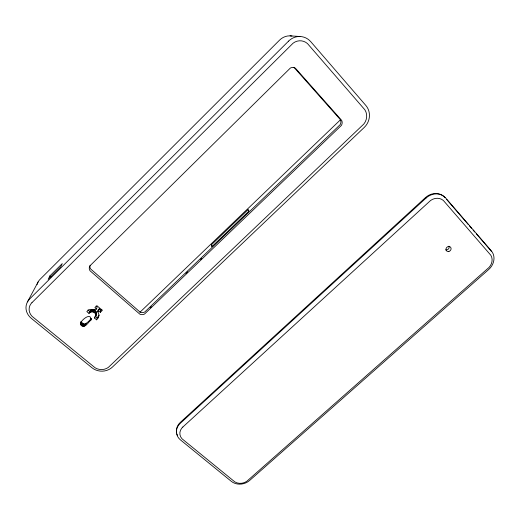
<?xml version="1.0" encoding="UTF-8"?>
<svg xmlns="http://www.w3.org/2000/svg" width="520" height="520" viewBox="0 0 520 520"><rect width="100%" height="100%" fill="white"/><g stroke="black" fill="none" stroke-linecap="round" stroke-linejoin="round"><path stroke-width="0.78" d="M80.645 323.2C81.432 319.703 91.663 311.772 90.877 320.151C88.251 321.978 86.08 327.496 82.121 326.007C80.47 325.293 80.262 323.219 81.094 321.783M99.086 315.055L98.124 317.896L96.597 319.826L94.445 318.012C99.028 314.496 92.034 309.075 88.998 313.404L86.834 311.571C89.31 307.495 94.101 310.765 96.551 309.062L97.11 307.034L96.018 306.105M95.856 315.842C98.813 311.636 92.599 307.424 89.609 311.344L88.998 313.404M98.728 316.44C99.781 313.969 96.752 312.058 98.319 309.738L99.236 308.847L100.867 310.239L100.341 312.293L98.696 310.889L99.236 308.847M98.124 317.896L98.663 315.809L97.149 317.726L96.597 319.826M97.916 311.948L98.319 309.738M95.524 316.641L96.512 312.923M95.797 314.151L96.356 312.084M95.407 313.372L95.973 311.311M94.445 318.012L94.828 316.622M94.816 312.715L95.381 310.661M94.049 312.214L94.62 310.167M90.877 320.151L91.273 318.753M93.165 311.916L93.743 309.868M90.467 320.684L91.065 318.578C89.434 320.846 83.109 327.815 81.257 321.731L80.587 323.856M92.222 311.831L92.814 309.784M91.292 311.974L91.891 309.927M90.434 312.332L91.033 310.278M84.909 325.949L85.547 323.811M85.469 325.539L86.099 323.401M84.253 326.216L84.897 324.077M83.538 326.32L84.181 324.175M82.81 326.248L83.46 324.103M82.121 326.007L82.778 323.869M81.516 325.618L82.18 323.479M81.042 325.111L81.705 322.972M80.724 324.506L81.393 322.374M96.09 314.567L96.415 313.768M49.875 275.925L48.184 279.318L60.723 266.819L62.257 263.582L49.875 275.925L50.999 276.881M27.476 301.873L38.11 281.957M97.773 311.786L98.696 310.889M100.867 310.239L101.868 309.27M100.341 312.293L102.349 310.336L96.915 305.695L94.9 307.658L96.551 309.062M139.906 312.306L340.678 119.574M248.014 209.677L248.697 211.347L211.666 246.864L211.322 244.888L248.014 209.677L248.917 210.75M150.169 307.82L151.346 306.696M185.939 273.539L187.701 271.856M200.603 259.493L201.773 258.369M290.062 35.854L299.93 36.498M80.984 321.919L83.453 323.986M87.997 309.978L89.609 311.344M95.55 316.375L97.149 317.726M446.674 199.498L468.364 224.601M469.417 225.83L471.536 228.28M473.122 230.113L474.708 231.953M476.294 233.786L490.575 250.322A14.216 12.298 -42.6 0 1 491.537 251.622M211.322 244.888L212.608 246.525M89.992 265.531A4.966 4.563 13.1 0 0 90.675 269.002L140.023 312.058A4.764 4.368 2.6 0 0 144.774 311.974L340.087 124.728A5.103 4.81 -62.3 0 0 340.405 119.698L294.469 67.899A5.324 5.044 -79 0 0 293.267 67.334M37.076 284.544A14.163 12.714 14.5 0 1 40.144 279.253L279.604 40.092A15.347 14.443 -82.6 0 1 291.954 36.043M445.088 197.665A14.729 13.162 -46.9 0 0 425.438 197.633L180.278 422.422A13.52 11.694 -7.8 0 0 176.54 432.438M177.489 435.351A13.52 11.694 -7.8 0 1 176.904 433.927M448.955 246.188A2.691 2.373 -42.7 0 1 445.666 249.906M90.474 265.298L89.804 266.175A4.999 4.596 12.9 0 0 90.058 270.79L139.776 314.106A4.797 4.394 2.4 0 0 144.566 314.015L341.354 125.463A5.142 4.843 -62 0 0 341.679 120.393L295.418 68.211A5.362 5.083 -78.8 0 0 290.316 68.088L90.474 265.298M31.954 302.64L30.973 303.758A11.512 10.218 13 0 0 32.032 316.303L95.102 367.776A10.926 9.679 3.7 0 0 108.335 367.413L363.825 124.033A11.869 11.076 -62.1 0 0 364.878 109.811L307.495 43.589A12.532 11.765 -80.3 0 0 293.098 43.18L31.954 302.64M182.839 427.024L181.889 428.012A10.205 8.808 -7.9 0 0 182 438.769L234.878 481.923A9.835 8.287 -12.6 0 0 246.727 481.351L489.119 267.345A10.725 9.269 -42.5 0 0 490.815 255.236L443.365 200.48A11.115 9.925 -46.8 0 0 430.612 200.467L182.839 427.024M288.587 41.099L29.66 298.974A15.288 13.579 13.1 0 0 31.304 318.338L91.923 367.725A14.508 12.864 3.8 0 0 112.314 367.159L364.247 127.433A15.763 14.703 -62.2 0 0 365.879 105.502L310.811 41.743A16.634 15.62 -80.5 0 0 288.587 41.099M426.049 198.042L180.291 423.306A13.553 11.713 -7.8 0 0 180.479 439.926L231.342 481.364A13.065 11.024 -12.6 0 0 249.613 480.487L488.69 269.522A14.248 12.318 -42.6 0 0 491.309 250.835L445.738 198.068A14.762 13.195 -46.9 0 0 426.049 198.042M448.897 251.453A2.711 2.385 -42.6 0 0 450.548 247.195A2.711 2.385 -42.6 0 0 446.154 248.365A2.711 2.385 -42.6 0 0 448.897 251.453"/></g></svg>
